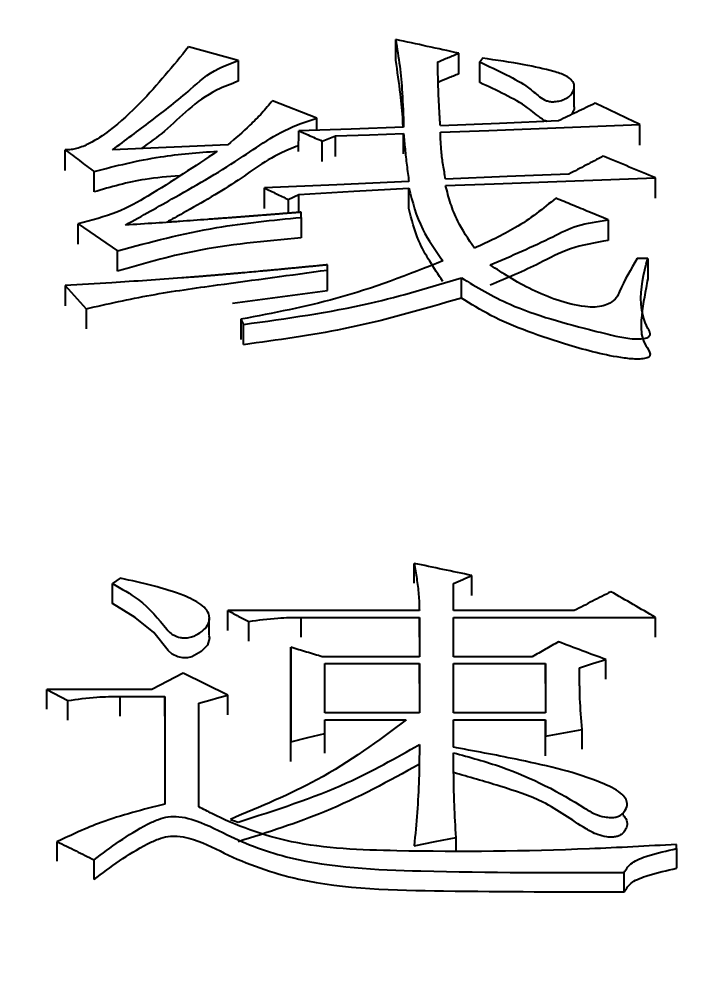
# Model space of a CAD drawing. Header units: millimetres. Extents: x 2126 to 3741, y 477 to 1658.
# Drawn here: x 2356.112 to 2358.946, y 1422.12 to 1426.098 of the extents above; entities that cross this region are included whole.
import ezdxf

# ---------------------------------------------------------------- set-up
doc = ezdxf.new("R2010")
doc.units = ezdxf.units.MM
doc.layers.add('AM_5', color=3, linetype='Continuous', lineweight=25)
doc.styles.add('SLDTEXTSTYLE1', font='txt.shx', dxfattribs={"width": 0.7, "bigfont": 'gbcbig.shx'})
doc.dimstyles.new('SLDDIMSTYLE12$0', dxfattribs={"dimtxt": 12, "dimasz": 10, "dimexe": 0, "dimexo": 0.0625, "dimgap": 0.875, "dimtad": 1, "dimdec": 1, "dimlfac": 1.8, "dimrnd": 1e-09, "dimzin": 12, "dimdsep": 46, "dimtxsty": 'SLDTEXTSTYLE1', "dimcen": 0.09, "dimdle": 8.16, "dimclrd": 3, "dimclre": 3, "dimadec": 0, "dimazin": 3, "dimtfac": 1, "dimtdec": 1, "dimtofl": 0, "dimtmove": 0, "dimatfit": 3, "dimfxl": 0, "dimfrac": 2, "dimtolj": 1, "dimlwd": 5, "dimlwe": 5, "dimarcsym": 0})

# ---------------------------------------------------------------- blocks, each defined once
blk = doc.blocks.new('*D20')
at = {"layer": 'AM_5', "color": 3, "lineweight": 5, "transparency": 16777216}
blk.add_line((2548.0333, 1555.6995), (2264.196, 1555.6995), dxfattribs=at)
at = {"layer": 'AM_5', "color": 3, "linetype": 'Continuous', "lineweight": 5, "transparency": 16777216}
for p, q in [((2264.196, 1545.6995), (2264.196, 1266.9589)), ((2595.101, 1256.9589), (2264.196, 1256.9589))]:
    blk.add_line(p, q, dxfattribs=at)
at = {"layer": 'AM_5', "color": 3, "transparency": 16777216}
for points in [[(2262.5293, 1545.6995), (2265.8627, 1545.6995), (2264.196, 1555.6995)], [(2262.5293, 1266.9589), (2265.8627, 1266.9589), (2264.196, 1256.9589)]]:
    blk.add_solid(points, dxfattribs=at)
at = {"layer": 'Defpoints', "color": 0, "transparency": 16777216}
for p in [(2548.0958, 1555.6995), (2264.196, 1256.9589), (2595.1635, 1256.9589)]:
    blk.add_point(p, dxfattribs=at)
at = {"layer": 'AM_5', "color": 0, "transparency": 16777216, "insert": (2257.321, 1403.6472), "char_height": 12, "attachment_point": 5, "rotation": 90, "style": 'SLDTEXTSTYLE1'}
blk.add_mtext('\\A1;350', dxfattribs=at)

msp = doc.modelspace()

# ---------------------------------------------------------------- linework, layer by layer
at = {"color": 7, "linetype": 'Continuous', "lineweight": 25}
for p, q in [((2357.6644, 1425.9292), (2357.6644, 1426.0144)), ((2357.0149, 1425.9272), (2356.8098, 1425.9836)), ((2357.924, 1425.8728), (2357.924, 1425.9579)), ((2357.0149, 1425.9272), (2357.0149, 1425.8421)), ((2358.0105, 1425.8368), (2358.0105, 1425.9219)), ((2358.4002, 1425.7403), (2358.4003, 1425.8257)), ((2357.3394, 1425.6894), (2357.156, 1425.7619)), ((2357.3394, 1425.64), (2357.3394, 1425.6894)), ((2357.2641, 1425.5526), (2357.2642, 1425.6372)), ((2358.6704, 1425.5785), (2358.6704, 1425.6632)), ((2357.3615, 1425.511), (2357.3615, 1425.5956)), ((2357.4156, 1425.5318), (2357.4156, 1425.6164)), ((2357.6968, 1425.5422), (2357.6968, 1425.6268)), ((2356.3014, 1425.4745), (2356.3014, 1425.5591)), ((2356.9721, 1425.5799), (2356.4963, 1425.5591)), ((2356.4204, 1425.3856), (2356.4204, 1425.4701)), ((2358.7353, 1425.3595), (2358.7353, 1425.4439)), ((2357.1235, 1425.3176), (2357.1235, 1425.402)), ((2357.7185, 1425.3176), (2357.7185, 1425.4019)), ((2357.2209, 1425.3546), (2357.2642, 1425.3757)), ((2357.2209, 1425.3546), (2357.2209, 1425.2977)), ((2357.2642, 1425.3011), (2357.2642, 1425.3757)), ((2357.275, 1425.2809), (2357.275, 1425.302)), ((2357.275, 1425.2809), (2357.275, 1425.1966)), ((2358.5407, 1425.186), (2358.5407, 1425.2702)), ((2356.3555, 1425.2545), (2356.5178, 1425.1433)), ((2356.5178, 1425.0593), (2356.5178, 1425.1433)), ((2358.7029, 1425.1115), (2358.6597, 1425.1115)), ((2358.7029, 1425.1115), (2358.7029, 1425.0275)), ((2357.3831, 1425.0637), (2357.3831, 1425.0849)), ((2357.3831, 1424.9798), (2357.3831, 1425.0637)), ((2357.9348, 1424.9478), (2357.9348, 1425.0317)), ((2356.3014, 1424.9997), (2356.3014, 1424.916)), ((2356.3014, 1424.9997), (2356.3876, 1424.904)), ((2356.9911, 1424.9264), (2357.3831, 1424.9798)), ((2356.3876, 1424.904), (2356.3876, 1424.8204)), ((2357.0262, 1424.8608), (2357.037, 1424.8393)), ((2357.0262, 1424.8608), (2357.0262, 1424.7771)), ((2357.037, 1424.7558), (2357.037, 1424.8393)), ((2357.7401, 1423.7717), (2357.7401, 1423.8538)), ((2357.9781, 1423.7218), (2357.9781, 1423.8038)), ((2356.5286, 1423.7927), (2356.4961, 1423.7704)), ((2356.4961, 1423.6881), (2356.4961, 1423.7704)), ((2357.9024, 1423.6589), (2357.9024, 1423.7704)), ((2357.7618, 1423.6589), (2356.9721, 1423.6589)), ((2356.9721, 1423.5771), (2356.9721, 1423.6589)), ((2358.4, 1423.6589), (2357.9024, 1423.6589)), ((2356.8954, 1423.632), (2356.8954, 1423.6381)), ((2356.8954, 1423.5559), (2356.8954, 1423.626)), ((2357.0586, 1423.5324), (2357.0586, 1423.6142)), ((2357.275, 1423.6309), (2357.7618, 1423.6309)), ((2357.275, 1423.5488), (2357.275, 1423.6309)), ((2357.7618, 1423.6309), (2357.7618, 1423.4684)), ((2357.7618, 1423.5492), (2357.7618, 1423.6309)), ((2357.9024, 1423.6309), (2358.7353, 1423.6309)), ((2357.9024, 1423.4684), (2357.9024, 1423.6309)), ((2358.7353, 1423.5492), (2358.7353, 1423.6309)), ((2357.2317, 1423.5077), (2357.2317, 1423.1179)), ((2357.2317, 1423.4261), (2357.2317, 1423.5077)), ((2357.7618, 1423.4684), (2357.3615, 1423.4684)), ((2357.3723, 1423.4402), (2357.7618, 1423.4402)), ((2357.3723, 1423.237), (2357.3723, 1423.4402)), ((2357.7618, 1423.4402), (2357.7618, 1423.237)), ((2357.7618, 1423.3588), (2357.7618, 1423.4402)), ((2358.2269, 1423.4684), (2357.9024, 1423.4684)), ((2357.9024, 1423.4402), (2358.281, 1423.4402)), ((2357.9024, 1423.237), (2357.9024, 1423.4402)), ((2358.281, 1423.4402), (2358.281, 1423.237)), ((2358.281, 1423.3588), (2358.281, 1423.4402)), ((2358.5298, 1423.3756), (2358.5298, 1423.4571)), ((2356.7882, 1423.4008), (2356.6584, 1423.3332)), ((2356.9721, 1423.3106), (2356.7882, 1423.4008)), ((2357.2317, 1423.0365), (2357.2317, 1423.4258)), ((2356.2257, 1423.3332), (2356.3123, 1423.288)), ((2356.6584, 1423.3332), (2356.2257, 1423.3332)), ((2356.3123, 1423.2067), (2356.3123, 1423.288)), ((2356.5286, 1423.3049), (2356.7125, 1423.3049)), ((2356.5286, 1423.2237), (2356.5286, 1423.3049)), ((2356.7125, 1423.3049), (2356.7125, 1422.8611)), ((2356.7125, 1423.2237), (2356.7125, 1423.3049)), ((2356.9721, 1423.2293), (2356.9721, 1423.3106)), ((2356.8531, 1422.8496), (2356.8531, 1423.2767)), ((2356.7125, 1423.2233), (2356.7125, 1422.8611)), ((2357.7618, 1423.237), (2357.3723, 1423.237)), ((2357.3723, 1423.2087), (2357.7075, 1423.2087)), ((2357.3723, 1423.152), (2357.3723, 1423.2087)), ((2358.281, 1423.237), (2357.9024, 1423.237)), ((2357.9024, 1423.2087), (2358.281, 1423.2087)), ((2357.9024, 1423.0952), (2357.9024, 1423.2087)), ((2358.281, 1423.2087), (2358.281, 1423.1406)), ((2358.281, 1423.1276), (2358.281, 1423.2087)), ((2358.4324, 1423.0879), (2358.4324, 1423.169)), ((2357.3723, 1423.0709), (2357.3723, 1423.152)), ((2358.281, 1423.0596), (2358.281, 1423.1406)), ((2357.2317, 1423.0369), (2357.2317, 1423.1179)), ((2358.6018, 1422.895), (2358.6018, 1422.8971)), ((2358.6018, 1422.816), (2358.6018, 1422.8251)), ((2356.269, 1422.6256), (2356.269, 1422.706)), ((2357.9132, 1422.6708), (2357.9132, 1422.7233)), ((2358.8219, 1422.6772), (2358.8219, 1422.6945)), ((2358.8219, 1422.6772), (2358.8219, 1422.5968)), ((2358.6056, 1422.4984), (2358.6056, 1422.5791))]:
    msp.add_line(p, q, dxfattribs=at)
at = {"color": 7, "linetype": 'Continuous', "lineweight": 25, "flags": 128}
for points in [[(2358.3351, 1425.6788), (2358.0917, 1425.6684), (2357.8483, 1425.658)], [(2357.6968, 1425.6529), (2357.4805, 1425.6451), (2357.2642, 1425.6372)], [(2357.8483, 1425.632), (2358.0478, 1425.6396), (2358.3591, 1425.6514), (2358.6704, 1425.6632)], [(2357.3615, 1425.5956), (2357.3885, 1425.606), (2357.4156, 1425.6164)], [(2357.4156, 1425.6164), (2357.5562, 1425.6216), (2357.6968, 1425.6268)], [(2357.7185, 1425.4282), (2357.421, 1425.4151), (2357.1235, 1425.402)], [(2358.3783, 1425.4596), (2358.1241, 1425.4492), (2357.8699, 1425.4387)], [(2357.8699, 1425.4124), (2358.0695, 1425.4197), (2358.4024, 1425.4318), (2358.7353, 1425.4439)], [(2357.2642, 1425.3757), (2357.4913, 1425.3888), (2357.7185, 1425.4019)], [(2356.3555, 1425.1704), (2356.3555, 1425.1915), (2356.3555, 1425.2128), (2356.3555, 1425.2545)], [(2356.8931, 1423.5553), (2356.8963, 1423.5451), (2356.8885, 1423.5168), (2356.8625, 1423.4896), (2356.8232, 1423.4689), (2356.8054, 1423.4648), (2356.786, 1423.4646), (2356.766, 1423.4687), (2356.7426, 1423.4793), (2356.7257, 1423.4938), (2356.6674, 1423.5686), (2356.5901, 1423.6311), (2356.4961, 1423.6881), (2356.4961, 1423.6881)], [(2358.4216, 1423.4233), (2358.4757, 1423.4402), (2358.5298, 1423.4571)], [(2356.2257, 1423.2519), (2356.2257, 1423.2719), (2356.2257, 1423.2923), (2356.2257, 1423.3332)], [(2356.8531, 1423.2767), (2356.898, 1423.2895), (2356.935, 1423.3), (2356.9721, 1423.3106)], [(2358.281, 1423.1406), (2358.3567, 1423.1548), (2358.4324, 1423.169)], [(2357.2317, 1423.1179), (2357.302, 1423.135), (2357.3723, 1423.152)], [(2356.9829, 1422.798), (2356.9991, 1422.7923), (2357.0153, 1422.7866)], [(2357.7401, 1422.6888), (2357.8267, 1422.706), (2357.9132, 1422.7233)], [(2356.4204, 1422.5503), (2356.4204, 1422.5707), (2356.4204, 1422.5911), (2356.4204, 1422.6311)]]:
    msp.add_lwpolyline(points, dxfattribs=at)
at = {"color": 7, "linetype": 'Continuous', "lineweight": 25}
for points, knots in [([(2357.6644, 1426.0144), (2357.6702, 1425.978), (2357.6818, 1425.9052), (2357.6925, 1425.7847), (2357.6953, 1425.7003), (2357.6968, 1425.6529)], [0, 0, 0, 0, 0.304303, 0.608646, 1, 1, 1, 1]), ([(2357.924, 1425.9579), (2357.8807, 1425.9673), (2357.7942, 1425.9862), (2357.7077, 1426.005), (2357.6644, 1426.0144)], [0, 0, 0, 0, 0.5, 1, 1, 1, 1]), ([(2356.8098, 1425.9836), (2356.7471, 1425.906), (2356.6513, 1425.7876), (2356.5093, 1425.6546), (2356.418, 1425.5919), (2356.3615, 1425.5669), (2356.3257, 1425.5595), (2356.3096, 1425.5592), (2356.3014, 1425.5591)], [0, 0, 0, 0, 0.4932841, 0.7524352, 0.8836943, 0.9508017, 0.9748294, 1, 1, 1, 1]), ([(2357.8375, 1425.9219), (2357.8519, 1425.9279), (2357.8807, 1425.9399), (2357.9096, 1425.9519), (2357.924, 1425.9579)], [0, 0, 0, 0, 0.4999992, 1, 1, 1, 1]), ([(2356.4963, 1425.5591), (2356.5495, 1425.5986), (2356.6605, 1425.681), (2356.8032, 1425.7928), (2356.9032, 1425.8869), (2356.9868, 1425.9171), (2357.0149, 1425.9272)], [0, 0, 0, 0, 0.31366, 0.654046, 0.883874, 1, 1, 1, 1]), ([(2357.6944, 1425.6528), (2357.6942, 1425.6615), (2357.6931, 1425.7071), (2357.6834, 1425.7994), (2357.6712, 1425.8825), (2357.6644, 1425.9292)], [0, 0, 0, 0, 0.093559, 0.490827, 1, 1, 1, 1]), ([(2357.8483, 1425.658), (2357.8469, 1425.6784), (2357.8432, 1425.7327), (2357.839, 1425.8208), (2357.838, 1425.8882), (2357.8375, 1425.9219)], [0, 0, 0, 0, 0.230465, 0.615194, 1, 1, 1, 1]), ([(2358.0105, 1425.9219), (2358.0478, 1425.9045), (2358.1189, 1425.8715), (2358.2046, 1425.824), (2358.2483, 1425.7846), (2358.2774, 1425.7636), (2358.3015, 1425.7577), (2358.3218, 1425.7576), (2358.3433, 1425.7614), (2358.3653, 1425.7692), (2358.3859, 1425.7834), (2358.3992, 1425.8045), (2358.4029, 1425.8284), (2358.3884, 1425.8496), (2358.3608, 1425.8686), (2358.2944, 1425.8896), (2358.1799, 1425.9144), (2358.0793, 1425.929), (2358.0214, 1425.9374)], [0, 0, 0, 0, 0.140265, 0.267253, 0.34565, 0.385196, 0.401729, 0.418248, 0.440927, 0.464428, 0.491888, 0.53456, 0.581082, 0.616632, 0.65201, 0.706896, 0.831302, 1, 1, 1, 1]), ([(2358.0214, 1425.9374), (2358.0204, 1425.936), (2358.0182, 1425.9328), (2358.0145, 1425.9276), (2358.0119, 1425.9238), (2358.0105, 1425.9219)], [0, 0, 0, 0, 0.25891, 0.629455, 1, 1, 1, 1]), ([(2357.924, 1425.8728), (2357.9096, 1425.8668), (2357.8813, 1425.8551), (2357.853, 1425.8433), (2357.8392, 1425.8376)], [0, 0, 0, 0, 0.510286, 1, 1, 1, 1]), ([(2357.0149, 1425.8421), (2356.9848, 1425.8307), (2356.8492, 1425.7792), (2356.7575, 1425.6667), (2356.648, 1425.5879), (2356.6151, 1425.5643)], [0, 0, 0, 0, 0.166282, 0.749893, 1, 1, 1, 1]), ([(2358.2871, 1425.6768), (2358.2868, 1425.6768), (2358.2792, 1425.6786), (2358.2496, 1425.6977), (2358.2064, 1425.7388), (2358.1149, 1425.7883), (2358.0455, 1425.8206), (2358.0105, 1425.8368)], [0, 0, 0, 0, 0.002101, 0.06025, 0.324417, 0.659916, 1, 1, 1, 1]), ([(2357.156, 1425.7619), (2357.1418, 1425.7447), (2357.1133, 1425.7103), (2357.0525, 1425.6494), (2357.003, 1425.6066), (2356.9721, 1425.5799)], [0, 0, 0, 0, 0.273067, 0.546131, 1, 1, 1, 1]), ([(2358.4865, 1425.7515), (2358.4613, 1425.7394), (2358.4108, 1425.7152), (2358.3603, 1425.691), (2358.3351, 1425.6788)], [0, 0, 0, 0, 0.4999977, 1, 1, 1, 1]), ([(2358.6704, 1425.6632), (2358.6398, 1425.678), (2358.5785, 1425.7074), (2358.5172, 1425.7368), (2358.4865, 1425.7515)], [0, 0, 0, 0, 0.5, 1, 1, 1, 1]), ([(2358.3988, 1425.7403), (2358.3995, 1425.7362), (2358.4017, 1425.7235), (2358.3926, 1425.7116), (2358.3864, 1425.7035)], [0, 0, 0, 0, 0.322685, 1, 1, 1, 1]), ([(2356.5501, 1425.2492), (2356.6185, 1425.2874), (2356.7848, 1425.3802), (2357.025, 1425.5185), (2357.1939, 1425.6446), (2357.3169, 1425.6825), (2357.3394, 1425.6894)], [0, 0, 0, 0, 0.257956, 0.627877, 0.931924, 1, 1, 1, 1]), ([(2357.2642, 1425.6372), (2357.2771, 1425.6317), (2357.2999, 1425.622), (2357.3323, 1425.6081), (2357.3518, 1425.5997), (2357.3615, 1425.5956)], [0, 0, 0, 0, 0.400146, 0.700073, 1, 1, 1, 1]), ([(2357.8699, 1425.4387), (2357.8664, 1425.4576), (2357.8592, 1425.4955), (2357.8508, 1425.56), (2357.8492, 1425.6055), (2357.8483, 1425.632)], [0, 0, 0, 0, 0.293913, 0.587864, 1, 1, 1, 1]), ([(2357.6968, 1425.6268), (2357.6987, 1425.6057), (2357.7024, 1425.5621), (2357.7096, 1425.4959), (2357.7155, 1425.4508), (2357.7185, 1425.4282)], [0, 0, 0, 0, 0.320034, 0.659996, 1, 1, 1, 1]), ([(2356.3014, 1425.5591), (2356.3212, 1425.5443), (2356.3609, 1425.5147), (2356.4006, 1425.485), (2356.4204, 1425.4701)], [0, 0, 0, 0, 0.5000033, 1, 1, 1, 1]), ([(2356.9288, 1425.5538), (2356.8359, 1425.4914), (2356.7061, 1425.4042), (2356.5199, 1425.2968), (2356.4106, 1425.2687), (2356.3555, 1425.2545)], [0, 0, 0, 0, 0.555127, 0.77558, 1, 1, 1, 1]), ([(2356.4204, 1425.4701), (2356.5103, 1425.4931), (2356.6723, 1425.5344), (2356.8498, 1425.5479), (2356.9288, 1425.5538)], [0, 0, 0, 0, 0.55469, 1, 1, 1, 1]), ([(2357.2641, 1425.5762), (2357.2506, 1425.5712), (2357.1499, 1425.5345), (2357.0154, 1425.4274), (2356.8434, 1425.3295), (2356.7418, 1425.2726), (2356.7191, 1425.2599)], [0, 0, 0, 0, 0.06105, 0.454035, 0.878148, 1, 1, 1, 1]), ([(2358.519, 1425.5329), (2358.4955, 1425.5207), (2358.4486, 1425.4963), (2358.4018, 1425.4719), (2358.3783, 1425.4596)], [0, 0, 0, 0, 0.499998, 1, 1, 1, 1]), ([(2358.7353, 1425.4439), (2358.6992, 1425.4588), (2358.6271, 1425.4885), (2358.555, 1425.5181), (2358.519, 1425.5329)], [0, 0, 0, 0, 0.5, 1, 1, 1, 1]), ([(2356.7725, 1425.4526), (2356.7249, 1425.4487), (2356.6002, 1425.4385), (2356.4892, 1425.4058), (2356.4204, 1425.3856)], [0, 0, 0, 0, 0.381272, 1, 1, 1, 1]), ([(2357.1235, 1425.402), (2357.1398, 1425.3941), (2357.1722, 1425.3783), (2357.2047, 1425.3625), (2357.2209, 1425.3546)], [0, 0, 0, 0, 0.499999, 1, 1, 1, 1]), ([(2357.7185, 1425.4019), (2357.7331, 1425.3445), (2357.7592, 1425.2416), (2357.8285, 1425.144), (2357.8591, 1425.1009)], [0, 0, 0, 0, 0.558486, 1, 1, 1, 1]), ([(2357.9889, 1425.1539), (2357.9639, 1425.1908), (2357.923, 1425.2511), (2357.8888, 1425.3384), (2357.8762, 1425.3877), (2357.8699, 1425.4124)], [0, 0, 0, 0, 0.438459, 0.718604, 1, 1, 1, 1]), ([(2358.3242, 1425.3599), (2358.2718, 1425.3173), (2358.1773, 1425.2404), (2358.0469, 1425.1806), (2357.9889, 1425.1539)], [0, 0, 0, 0, 0.554889, 1, 1, 1, 1]), ([(2358.5406, 1425.2703), (2358.5139, 1425.2813), (2358.4645, 1425.3018), (2358.3924, 1425.3317), (2358.3469, 1425.3505), (2358.3242, 1425.3599)], [0, 0, 0, 0, 0.36988, 0.68494, 1, 1, 1, 1]), ([(2357.8591, 1425.0169), (2357.8217, 1425.0719), (2357.755, 1425.1699), (2357.7296, 1425.2725), (2357.7185, 1425.3176)], [0, 0, 0, 0, 0.561177, 1, 1, 1, 1]), ([(2356.5178, 1425.1433), (2356.6518, 1425.1789), (2356.8932, 1425.2431), (2357.1574, 1425.2692), (2357.275, 1425.2809)], [0, 0, 0, 0, 0.554954, 1, 1, 1, 1]), ([(2357.275, 1425.302), (2357.2726, 1425.3018), (2357.2679, 1425.3014), (2357.2608, 1425.3008), (2357.2549, 1425.3004), (2357.2489, 1425.2999), (2357.243, 1425.2994), (2357.2371, 1425.299), (2357.2312, 1425.2985), (2357.2265, 1425.2981), (2357.2182, 1425.2975), (2357.2099, 1425.2968), (2357.1981, 1425.2959), (2357.1886, 1425.2951), (2357.1768, 1425.2942), (2357.1673, 1425.2934), (2357.1555, 1425.2925), (2357.1437, 1425.2916), (2357.1318, 1425.2906), (2357.12, 1425.2897), (2357.1082, 1425.2888), (2357.0963, 1425.2879), (2357.0845, 1425.2869), (2357.075, 1425.2862), (2357.0632, 1425.2853), (2357.0537, 1425.2846), (2357.0419, 1425.2836), (2357.0301, 1425.2827), (2357.0182, 1425.2818), (2357.0064, 1425.2809), (2356.9969, 1425.2802), (2356.9851, 1425.2793), (2356.9732, 1425.2784), (2356.9614, 1425.2776), (2356.9495, 1425.2767), (2356.9401, 1425.276), (2356.9282, 1425.2751), (2356.9116, 1425.2739), (2356.8595, 1425.2701), (2356.8074, 1425.2662), (2356.76, 1425.2627), (2356.7458, 1425.2617), (2356.7173, 1425.2597), (2356.6522, 1425.2553), (2356.5917, 1425.2517), (2356.5502, 1425.2492)], [0, 0, 0, 0, 0.009808, 0.019616, 0.029425, 0.034329, 0.044137, 0.053945, 0.058849, 0.068658, 0.073562, 0.093178, 0.102986, 0.122603, 0.132411, 0.152028, 0.161836, 0.181452, 0.201069, 0.210877, 0.230494, 0.25011, 0.259918, 0.279535, 0.289343, 0.308959, 0.318768, 0.338384, 0.358001, 0.367809, 0.387425, 0.397234, 0.41685, 0.436466, 0.446275, 0.465891, 0.475699, 0.495316, 0.534549, 0.691481, 0.711097, 0.730714, 0.75033, 0.828797, 1, 1, 1, 1]), ([(2358.0538, 1425.0849), (2358.141, 1425.1223), (2358.2625, 1425.1743), (2358.409, 1425.2516), (2358.4964, 1425.264), (2358.5406, 1425.2702)], [0, 0, 0, 0, 0.557182, 0.776269, 1, 1, 1, 1]), ([(2357.275, 1425.1966), (2357.1246, 1425.1826), (2356.8587, 1425.1577), (2356.6211, 1425.0891), (2356.5178, 1425.0593)], [0, 0, 0, 0, 0.5652892, 1, 1, 1, 1]), ([(2358.5406, 1425.186), (2358.4861, 1425.1763), (2358.3777, 1425.157), (2358.2362, 1425.0776), (2358.123, 1425.03), (2358.0538, 1425.0009)], [0, 0, 0, 0, 0.282471, 0.561267, 1, 1, 1, 1]), ([(2357.9348, 1425.0317), (2357.9984, 1424.9931), (2358.1529, 1424.8995), (2358.3927, 1424.8357), (2358.5638, 1424.7925), (2358.623, 1424.7807), (2358.6631, 1424.7794), (2358.6838, 1424.7804), (2358.6991, 1424.7839), (2358.7075, 1424.7878), (2358.7124, 1424.7936), (2358.7138, 1424.8057), (2358.6888, 1424.8482), (2358.6626, 1424.9527), (2358.687, 1425.0488), (2358.7029, 1425.1115)], [0, 0, 0, 0, 0.1864304, 0.4525533, 0.5137397, 0.5595487, 0.5749405, 0.5926781, 0.5999529, 0.607307, 0.6136534, 0.6226215, 0.6500428, 0.7720989, 1, 1, 1, 1]), ([(2358.6599, 1425.1114), (2358.6333, 1425.0664), (2358.6019, 1425.0131), (2358.5765, 1424.9492), (2358.5524, 1424.9285), (2358.5209, 1424.9151), (2358.4846, 1424.9093), (2358.4177, 1424.9142), (2358.2867, 1424.9484), (2358.1615, 1425.0134), (2358.0798, 1425.0676), (2358.0538, 1425.0849)], [0, 0, 0, 0, 0.266852, 0.315952, 0.365722, 0.40082, 0.436128, 0.478331, 0.60435, 0.873952, 1, 1, 1, 1]), ([(2357.3831, 1425.0849), (2357.3802, 1425.0846), (2357.3742, 1425.084), (2357.3653, 1425.0832), (2357.3563, 1425.0823), (2357.3474, 1425.0814), (2357.3384, 1425.0806), (2357.3295, 1425.0797), (2357.3205, 1425.0788), (2357.3116, 1425.078), (2357.3026, 1425.0771), (2357.2937, 1425.0762), (2357.2817, 1425.0751), (2357.2668, 1425.0736), (2357.2519, 1425.0722), (2357.237, 1425.0708), (2357.2221, 1425.0693), (2357.2041, 1425.0676), (2357.1862, 1425.0659), (2357.1683, 1425.0642), (2357.1504, 1425.0626), (2357.1325, 1425.0609), (2357.1086, 1425.0586), (2357.0787, 1425.0559), (2357.0488, 1425.0532), (2357.0249, 1425.051), (2357.007, 1425.0494), (2356.989, 1425.0478), (2356.9711, 1425.0463), (2356.9531, 1425.0447), (2356.9352, 1425.0432), (2356.9172, 1425.0417), (2356.8993, 1425.0402), (2356.8813, 1425.0387), (2356.8633, 1425.0372), (2356.8453, 1425.0358), (2356.8303, 1425.0346), (2356.8093, 1425.0329), (2356.7463, 1425.0281), (2356.6381, 1425.0204), (2356.4778, 1425.0102), (2356.3655, 1425.0035), (2356.3014, 1424.9997)], [0, 0, 0, 0, 0.008314, 0.016628, 0.024942, 0.033256, 0.04157, 0.049884, 0.058198, 0.066512, 0.074827, 0.083141, 0.091455, 0.108083, 0.124711, 0.133025, 0.149653, 0.166281, 0.182909, 0.199537, 0.216166, 0.232794, 0.249422, 0.282678, 0.315934, 0.332562, 0.349191, 0.365819, 0.382447, 0.399075, 0.415703, 0.432331, 0.448959, 0.465587, 0.482216, 0.498844, 0.515472, 0.523786, 0.557042, 0.690072, 0.823098, 1, 1, 1, 1]), ([(2357.8591, 1425.1009), (2357.716, 1425.0447), (2357.4585, 1424.9435), (2357.1592, 1424.8862), (2357.0262, 1424.8608)], [0, 0, 0, 0, 0.555779, 1, 1, 1, 1]), ([(2356.3876, 1424.904), (2356.4762, 1424.9239), (2356.6526, 1424.9636), (2356.9888, 1425.0102), (2357.232, 1425.0432), (2357.3831, 1425.0637)], [0, 0, 0, 0, 0.276136, 0.550092, 1, 1, 1, 1]), ([(2357.037, 1424.8393), (2357.2142, 1424.8639), (2357.5288, 1424.9076), (2357.8114, 1424.994), (2357.9348, 1425.0317)], [0, 0, 0, 0, 0.563398, 1, 1, 1, 1]), ([(2358.7029, 1425.0274), (2358.7007, 1425.0149), (2358.6898, 1424.9521), (2358.6716, 1424.8643), (2358.6782, 1424.7736), (2358.7087, 1424.735), (2358.7134, 1424.7169), (2358.7121, 1424.7097), (2358.7078, 1424.7046), (2358.7002, 1424.7006), (2358.6855, 1424.6971), (2358.6532, 1424.695), (2358.5433, 1424.7066), (2358.3335, 1424.7642), (2358.1, 1424.8453), (2357.9742, 1424.9234), (2357.9348, 1424.9478)], [0, 0, 0, 0, 0.045786, 0.228952, 0.32122, 0.367005, 0.3784, 0.386704, 0.392495, 0.3983, 0.406948, 0.423701, 0.461575, 0.625076, 0.88271, 1, 1, 1, 1]), ([(2357.9348, 1424.9478), (2357.7759, 1424.9013), (2357.4903, 1424.8178), (2357.1763, 1424.7747), (2357.037, 1424.7557)], [0, 0, 0, 0, 0.55649, 1, 1, 1, 1]), ([(2357.7401, 1423.8538), (2357.7438, 1423.833), (2357.7514, 1423.7903), (2357.7596, 1423.7253), (2357.7611, 1423.681), (2357.7618, 1423.6589)], [0, 0, 0, 0, 0.321619, 0.660532, 1, 1, 1, 1]), ([(2357.9781, 1423.8038), (2357.9384, 1423.8121), (2357.8591, 1423.8288), (2357.7798, 1423.8454), (2357.7401, 1423.8538)], [0, 0, 0, 0, 0.499999, 1, 1, 1, 1]), ([(2357.9024, 1423.7704), (2357.915, 1423.776), (2357.9403, 1423.7871), (2357.9655, 1423.7982), (2357.9781, 1423.8038)], [0, 0, 0, 0, 0.500001, 1, 1, 1, 1]), ([(2356.4961, 1423.7704), (2356.5337, 1423.7493), (2356.6298, 1423.6953), (2356.6907, 1423.6185), (2356.7335, 1423.5666), (2356.7528, 1423.5551), (2356.7715, 1423.5483), (2356.7931, 1423.5454), (2356.8133, 1423.5473), (2356.839, 1423.556), (2356.8672, 1423.5733), (2356.8921, 1423.599), (2356.8992, 1423.6299), (2356.8893, 1423.66), (2356.8535, 1423.6925), (2356.7785, 1423.728), (2356.6646, 1423.7624), (2356.5742, 1423.7825), (2356.5286, 1423.7927)], [0, 0, 0, 0, 0.132576, 0.339199, 0.368942, 0.383766, 0.408891, 0.423884, 0.438973, 0.459319, 0.498147, 0.542368, 0.587069, 0.63299, 0.675109, 0.75468, 0.876186, 1, 1, 1, 1]), ([(2358.5514, 1423.737), (2358.5262, 1423.724), (2358.4757, 1423.698), (2358.4252, 1423.6719), (2358.4, 1423.6589)], [0, 0, 0, 0, 0.499999, 1, 1, 1, 1]), ([(2358.7353, 1423.6309), (2358.7047, 1423.6486), (2358.6434, 1423.684), (2358.5821, 1423.7193), (2358.5514, 1423.737)], [0, 0, 0, 0, 0.5, 1, 1, 1, 1]), ([(2356.9721, 1423.6589), (2356.9865, 1423.6514), (2357.0154, 1423.6365), (2357.0442, 1423.6216), (2357.0586, 1423.6142)], [0, 0, 0, 0, 0.4999996, 1, 1, 1, 1]), ([(2357.0586, 1423.6142), (2357.0984, 1423.6197), (2357.1695, 1423.6297), (2357.2427, 1423.6306), (2357.275, 1423.6309)], [0, 0, 0, 0, 0.5588348, 1, 1, 1, 1]), ([(2358.3351, 1423.5301), (2358.3171, 1423.5198), (2358.281, 1423.4993), (2358.2449, 1423.4787), (2358.2269, 1423.4684)], [0, 0, 0, 0, 0.499998, 1, 1, 1, 1]), ([(2358.5298, 1423.4571), (2358.4973, 1423.4693), (2358.4324, 1423.4936), (2358.3675, 1423.518), (2358.3351, 1423.5301)], [0, 0, 0, 0, 0.499999, 1, 1, 1, 1]), ([(2358.4324, 1423.169), (2358.429, 1423.2115), (2358.4238, 1423.2753), (2358.4222, 1423.36), (2358.4218, 1423.4022), (2358.4216, 1423.4233)], [0, 0, 0, 0, 0.500395, 0.750186, 1, 1, 1, 1]), ([(2356.3123, 1423.288), (2356.352, 1423.2936), (2356.4232, 1423.3037), (2356.4963, 1423.3046), (2356.5286, 1423.3049)], [0, 0, 0, 0, 0.558835, 1, 1, 1, 1]), ([(2357.7075, 1423.2087), (2357.5917, 1423.1221), (2357.3828, 1422.9659), (2357.1062, 1422.8498), (2356.9829, 1422.798)], [0, 0, 0, 0, 0.554384, 1, 1, 1, 1]), ([(2357.0153, 1422.7866), (2357.1694, 1422.8364), (2357.4425, 1422.9247), (2357.6648, 1423.0514), (2357.7617, 1423.1066)], [0, 0, 0, 0, 0.5644875, 1, 1, 1, 1]), ([(2357.7618, 1423.1066), (2357.7615, 1423.059), (2357.761, 1422.9659), (2357.7534, 1422.8266), (2357.7446, 1422.7347), (2357.7401, 1422.6888)], [0, 0, 0, 0, 0.34298, 0.671401, 1, 1, 1, 1]), ([(2357.9024, 1423.0724), (2357.9693, 1423.0542), (2358.1726, 1422.9991), (2358.355, 1422.9009), (2358.4803, 1422.8203), (2358.5194, 1422.8085), (2358.5476, 1422.8049), (2358.5676, 1422.8059), (2358.5843, 1422.8106), (2358.5999, 1422.8204), (2358.6141, 1422.8383), (2358.6206, 1422.8617), (2358.6127, 1422.8864), (2358.5802, 1422.9182), (2358.4437, 1422.9832), (2358.2072, 1423.0379), (2357.9988, 1423.078), (2357.9067, 1423.0944), (2357.9024, 1423.0952)], [0, 0, 0, 0, 0.124011, 0.376469, 0.411268, 0.435219, 0.449017, 0.459493, 0.468415, 0.479424, 0.497392, 0.52431, 0.5464, 0.568413, 0.629489, 0.83774, 0.992414, 1, 1, 1, 1]), ([(2357.9132, 1422.7233), (2357.9105, 1422.7684), (2357.9056, 1422.8493), (2357.9031, 1422.9657), (2357.9026, 1423.0368), (2357.9024, 1423.0724)], [0, 0, 0, 0, 0.386127, 0.69305, 1, 1, 1, 1]), ([(2357.7617, 1423.0252), (2357.6362, 1422.956), (2357.4101, 1422.8313), (2357.1368, 1422.7443), (2357.0153, 1422.7056)], [0, 0, 0, 0, 0.555308, 1, 1, 1, 1]), ([(2358.6005, 1422.8151), (2358.6034, 1422.8126), (2358.6148, 1422.8029), (2358.62, 1422.7827), (2358.615, 1422.7599), (2358.6034, 1422.7428), (2358.5889, 1422.7319), (2358.5741, 1422.7262), (2358.5554, 1422.7238), (2358.5281, 1422.7257), (2358.4886, 1422.7359), (2358.4006, 1422.7855), (2358.2939, 1422.8702), (2358.0922, 1422.9364), (2357.966, 1422.9727), (2357.9024, 1422.991)], [0, 0, 0, 0, 0.015185, 0.060615, 0.099745, 0.133707, 0.153579, 0.169775, 0.185969, 0.210125, 0.251312, 0.313585, 0.574604, 0.785876, 1, 1, 1, 1]), ([(2356.7125, 1422.8611), (2356.6226, 1422.8383), (2356.4632, 1422.7978), (2356.3279, 1422.7339), (2356.269, 1422.706)], [0, 0, 0, 0, 0.564088, 1, 1, 1, 1]), ([(2358.8219, 1422.6945), (2358.7022, 1422.6879), (2358.3186, 1422.6668), (2357.791, 1422.6613), (2357.2416, 1422.6819), (2356.9835, 1422.7811), (2356.8707, 1422.8402), (2356.8529, 1422.8495)], [0, 0, 0, 0, 0.1759592, 0.5638001, 0.7780246, 0.9650465, 1, 1, 1, 1]), ([(2356.4204, 1422.6311), (2356.4892, 1422.6829), (2356.5696, 1422.7435), (2356.6814, 1422.7976), (2356.7257, 1422.81), (2356.7741, 1422.8105), (2356.8629, 1422.7899), (2356.9962, 1422.7157), (2357.292, 1422.6034), (2357.8702, 1422.577), (2358.3281, 1422.5783), (2358.6055, 1422.5791)], [0, 0, 0, 0, 0.138481, 0.162101, 0.180201, 0.198515, 0.22064, 0.297298, 0.425038, 0.651637, 1, 1, 1, 1]), ([(2356.4204, 1422.5503), (2356.4891, 1422.6019), (2356.5695, 1422.6624), (2356.681, 1422.7164), (2356.7234, 1422.7283), (2356.7678, 1422.7298), (2356.8539, 1422.7131), (2356.9985, 1422.6327), (2357.3292, 1422.5132), (2357.9136, 1422.5), (2358.3593, 1422.499), (2358.6055, 1422.4984)], [0, 0, 0, 0, 0.138241, 0.161889, 0.180115, 0.195697, 0.216171, 0.291203, 0.44001, 0.690565, 1, 1, 1, 1]), ([(2356.269, 1422.706), (2356.2819, 1422.6997), (2356.3077, 1422.6869), (2356.3581, 1422.662), (2356.3957, 1422.6434), (2356.4204, 1422.6311)], [0, 0, 0, 0, 0.255269, 0.510539, 1, 1, 1, 1]), ([(2358.6056, 1422.5791), (2358.6148, 1422.5934), (2358.6339, 1422.6227), (2358.7174, 1422.654), (2358.782, 1422.6684), (2358.8219, 1422.6772)], [0, 0, 0, 0, 0.266463, 0.547608, 1, 1, 1, 1]), ([(2358.6056, 1422.4984), (2358.6148, 1422.5126), (2358.6339, 1422.5419), (2358.7174, 1422.5732), (2358.782, 1422.5875), (2358.8219, 1422.5964)], [0, 0, 0, 0, 0.26632, 0.547473, 1, 1, 1, 1])]:
    msp.add_open_spline(points, degree=3, knots=knots, dxfattribs=at)
msp.add_open_spline([(2357.3615, 1423.4684), (2357.3399, 1423.4749), (2357.2966, 1423.488), (2357.2534, 1423.5011), (2357.2317, 1423.5077)], degree=3, dxfattribs=at)

# ---------------------------------------------------------------- dimensions: what is measured, and where the dimension line sits
at = {"layer": 'AM_5'}
dim = msp.add_linear_dim(base=(2264.196, 1256.9589), p1=(2548.0958, 1555.6995), p2=(2595.1635, 1256.9589), angle=90, text='350', dimstyle='SLDDIMSTYLE12$0', override={"dimlfac": 1}, dxfattribs=at)
dim.commit()
dim.dimension.update_dxf_attribs({"geometry": '*D20', "text_midpoint": (2264.196, 1403.6472), "dimtype": 160})

doc.saveas('drawing.dxf')
